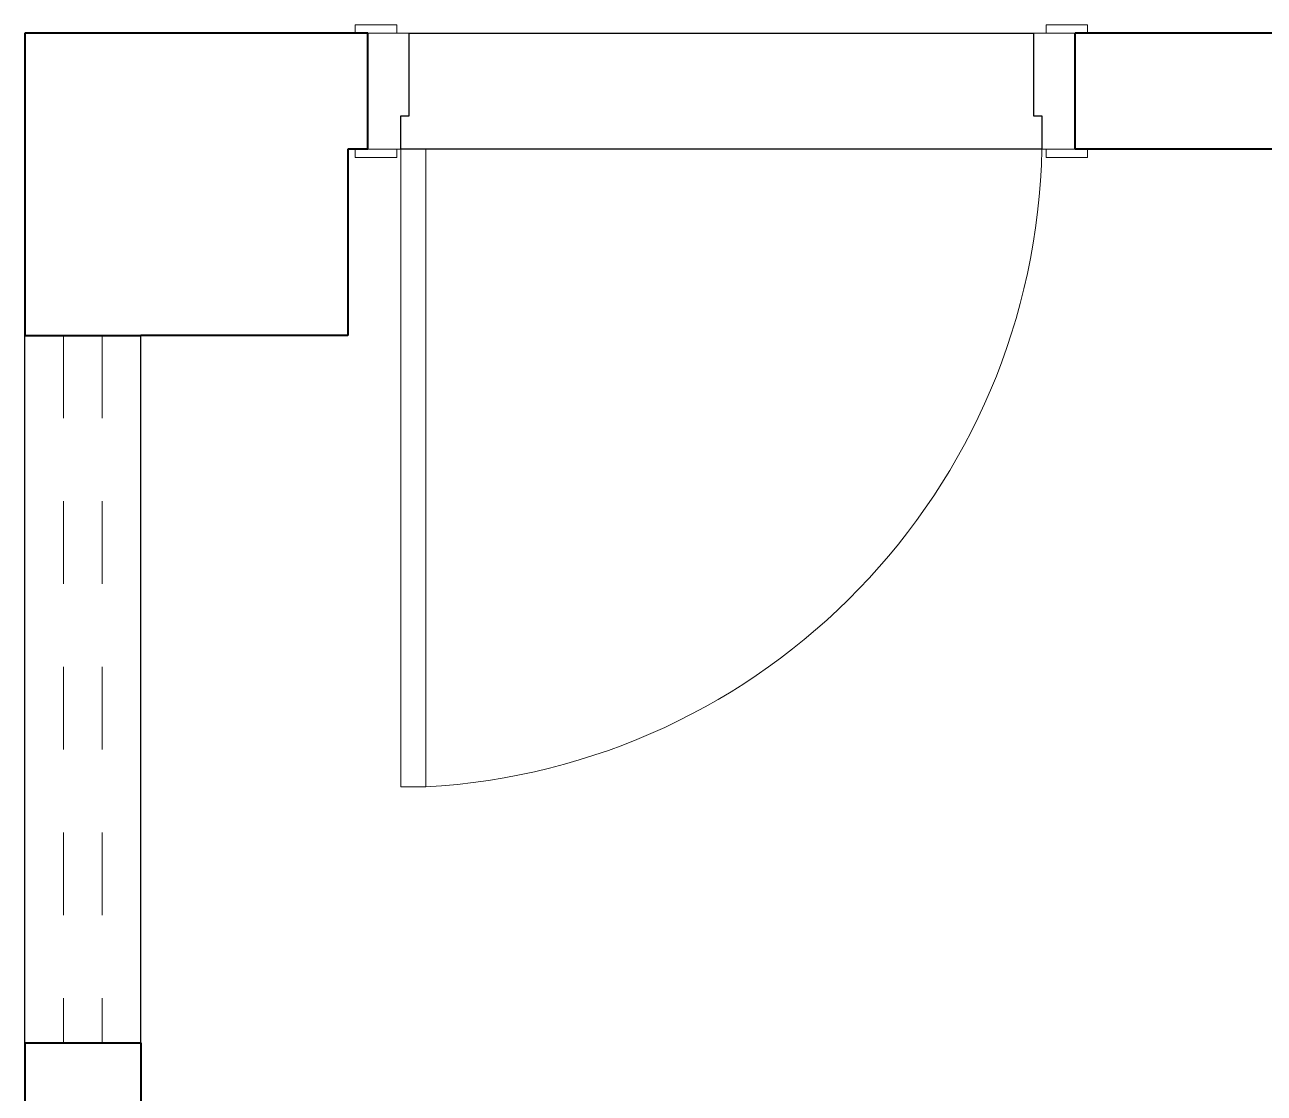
# Model space of a CAD drawing. Header units: millimetres. Extents: x 2625.3 to 2681.2, y 1230 to 1238.4.
# Drawn here: x 2625.283 to 2626.779, y 1237.08 to 1238.37 of the extents above; entities that cross this region are included whole.
import ezdxf

# ---------------------------------------------------------------- set-up
doc = ezdxf.new("R2010")
doc.units = ezdxf.units.MM
doc.linetypes.add('HIDDEN', pattern=[0.375, 0.25, -0.125])
doc.layers.add('ALVENARIA', color=5, linetype='Continuous', lineweight=40)
doc.layers.add('ESQUADRIA', color=7, linetype='Continuous', lineweight=18)
doc.layers.add('SOLEIRAS', color=1, linetype='Continuous')

# ---------------------------------------------------------------- blocks, each defined once
blk = doc.blocks.new('A$C46843A02')
at = {"layer": 'ESQUADRIA'}
for p, q in [((0.015, 0.15), (0.015, 0.16)), ((0.065, 0.16), (0.015, 0.16)), ((0.05, 0.15), (0.065, 0.15)), ((0.065, 0.15), (0.065, 0.16)), ((0.065, 0.15), (0.065, 0.16)), ((0.015, 0), (0.015, 0.01)), ((0.065, 0), (0.015, 0)), ((0.065, 0), (0.015, 0)), ((0.05, 0.01), (0.065, 0.01)), ((0.065, 0), (0.065, 0.01)), ((0.065, 0), (0.065, 0.01)), ((0.065, 0), (0.065, 0.01)), ((0.065, 0), (0.065, 0.01))]:
    blk.add_line(p, q, dxfattribs=at)
blk.add_lwpolyline([(0.05, 0.15), (0.05, 0.01), (0.01, 0.01), (0.01, 0.05), (0, 0.05), (0, 0.15)], close=True, dxfattribs=at)

msp = doc.modelspace()

# ---------------------------------------------------------------- linework, layer by layer
at = {"layer": 'ALVENARIA'}
for p, q in [((2625.6967, 1238.3597), (2625.2827, 1238.3597)), ((2625.2827, 1238.3597), (2625.2827, 1237.9947)), ((2625.6967, 1238.2197), (2625.6967, 1238.3597)), ((2626.9817, 1238.3597), (2626.5507, 1238.3597)), ((2626.5507, 1238.2197), (2626.5507, 1238.3597)), ((2625.6967, 1238.2197), (2625.6727, 1238.2197)), ((2625.6727, 1238.2197), (2625.6727, 1237.9947)), ((2626.9817, 1238.2197), (2626.5507, 1238.2197)), ((2625.2827, 1237.9947), (2625.4227, 1237.9947)), ((2625.6727, 1237.9947), (2625.4227, 1237.9947)), ((2625.2827, 1237.1407), (2625.2827, 1236.6787)), ((2625.2827, 1237.1407), (2625.4227, 1237.1407)), ((2625.4227, 1237.1407), (2625.4227, 1236.6787))]:
    msp.add_line(p, q, dxfattribs=at)
at = {"layer": 'ESQUADRIA', "linetype": 'HIDDEN', "ltscale": 0.2}
for p, q in [((2625.3293, 1237.9947), (2625.3293, 1237.1407)), ((2625.376, 1237.9947), (2625.376, 1237.1407))]:
    msp.add_line(p, q, dxfattribs=at)
at = {"layer": 'ESQUADRIA'}
msp.add_lwpolyline([(2625.7367, 1238.2197), (2625.7367, 1237.4497), (2625.7667, 1237.4497), (2625.7667, 1238.2197), (2625.7367, 1238.2197)], dxfattribs=at)
at = {"layer": 'ESQUADRIA', "color": 1}
msp.add_arc((2625.7238, 1238.2355), 0.787, 273.1186, 358.849, dxfattribs=at)
at = {"layer": 'SOLEIRAS', "color": 43}
for p, q in [((2625.2827, 1237.1407), (2625.2827, 1237.9947)), ((2625.4227, 1237.1407), (2625.4227, 1237.9947))]:
    msp.add_line(p, q, dxfattribs=at)
msp.add_lwpolyline([(2625.7367, 1238.2197), (2625.7367, 1238.2597), (2625.7467, 1238.2597), (2625.7467, 1238.3597), (2626.5007, 1238.3597), (2626.5007, 1238.2597), (2626.5107, 1238.2597), (2626.5107, 1238.2197), (2625.7367, 1238.2197)], dxfattribs=at)

# ---------------------------------------------------------------- block references
at = {"xscale": -1}
msp.add_blockref('A$C46843A02', (2625.7467, 1238.2097), dxfattribs=at)
msp.add_blockref('A$C46843A02', (2626.5007, 1238.2097))

doc.saveas('drawing.dxf')
